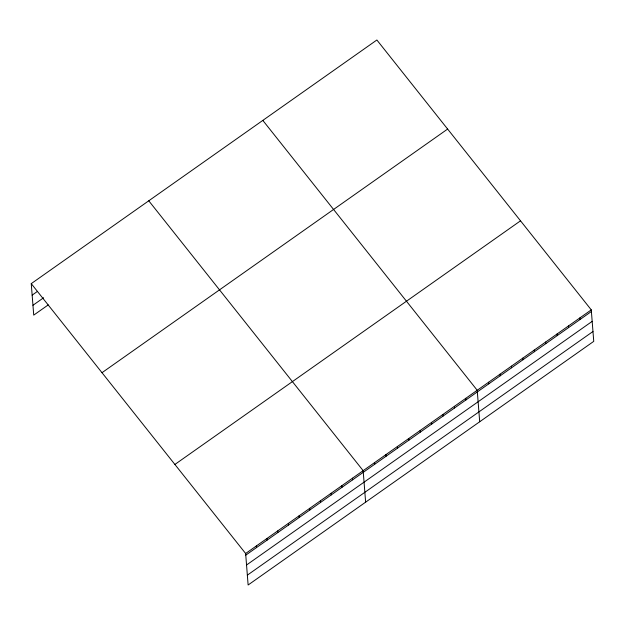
<?xml version="1.0" encoding="UTF-8"?>
<svg xmlns="http://www.w3.org/2000/svg" width="625" height="625" viewBox="0 0 625 625"><rect width="100%" height="100%" fill="white"/><g stroke="black" fill="none" stroke-linecap="round" stroke-linejoin="round"><path stroke-width="0.94" d="M31.25 283.641L376.875 40L591.273 309.875L593.75 341.359L248.125 585L245.641 553.508L31.25 283.641L33.727 315.125L48.227 304.906M32.156 295.125L37.492 291.359M32.953 305.273L43.633 297.742M102 372.695L447.625 129.062M174.891 464.453L520.523 220.82M245.641 553.508L591.273 309.875M245.773 555.148L591.398 311.508M246.547 565L592.18 321.359M247.344 575.148L592.977 331.508M262.82 120.398L477.211 390.273L479.695 421.766M148.766 200.805L363.156 470.672L365.633 502.164M579.867 317.914L579.992 319.547M568.461 325.953L568.586 327.586M557.055 333.992L557.18 335.633M545.648 342.039L545.781 343.672M534.242 350.078L534.375 351.711M522.836 358.117L522.969 359.75M511.43 366.156L511.562 367.789M500.023 374.195L500.156 375.828M488.617 382.234L488.75 383.867M465.812 398.312L465.938 399.953M454.406 406.352L454.531 407.992M443 414.398L443.125 416.031M431.594 422.438L431.719 424.07M420.188 430.477L420.312 432.109M408.781 438.516L408.906 440.148M397.375 446.555L397.5 448.187M385.969 454.594L386.094 456.227M374.562 462.633L374.695 464.266M352.477 478.203L352.602 479.836M341.789 485.734L341.922 487.367M331.109 493.266L331.234 494.898M320.422 500.797L320.555 502.43M309.742 508.328L309.867 509.961M299.062 515.859L299.188 517.492M288.375 523.391L288.508 525.023M277.695 530.922L277.82 532.555M267.008 538.453L267.141 540.086M256.328 545.984L256.453 547.617"/></g></svg>
